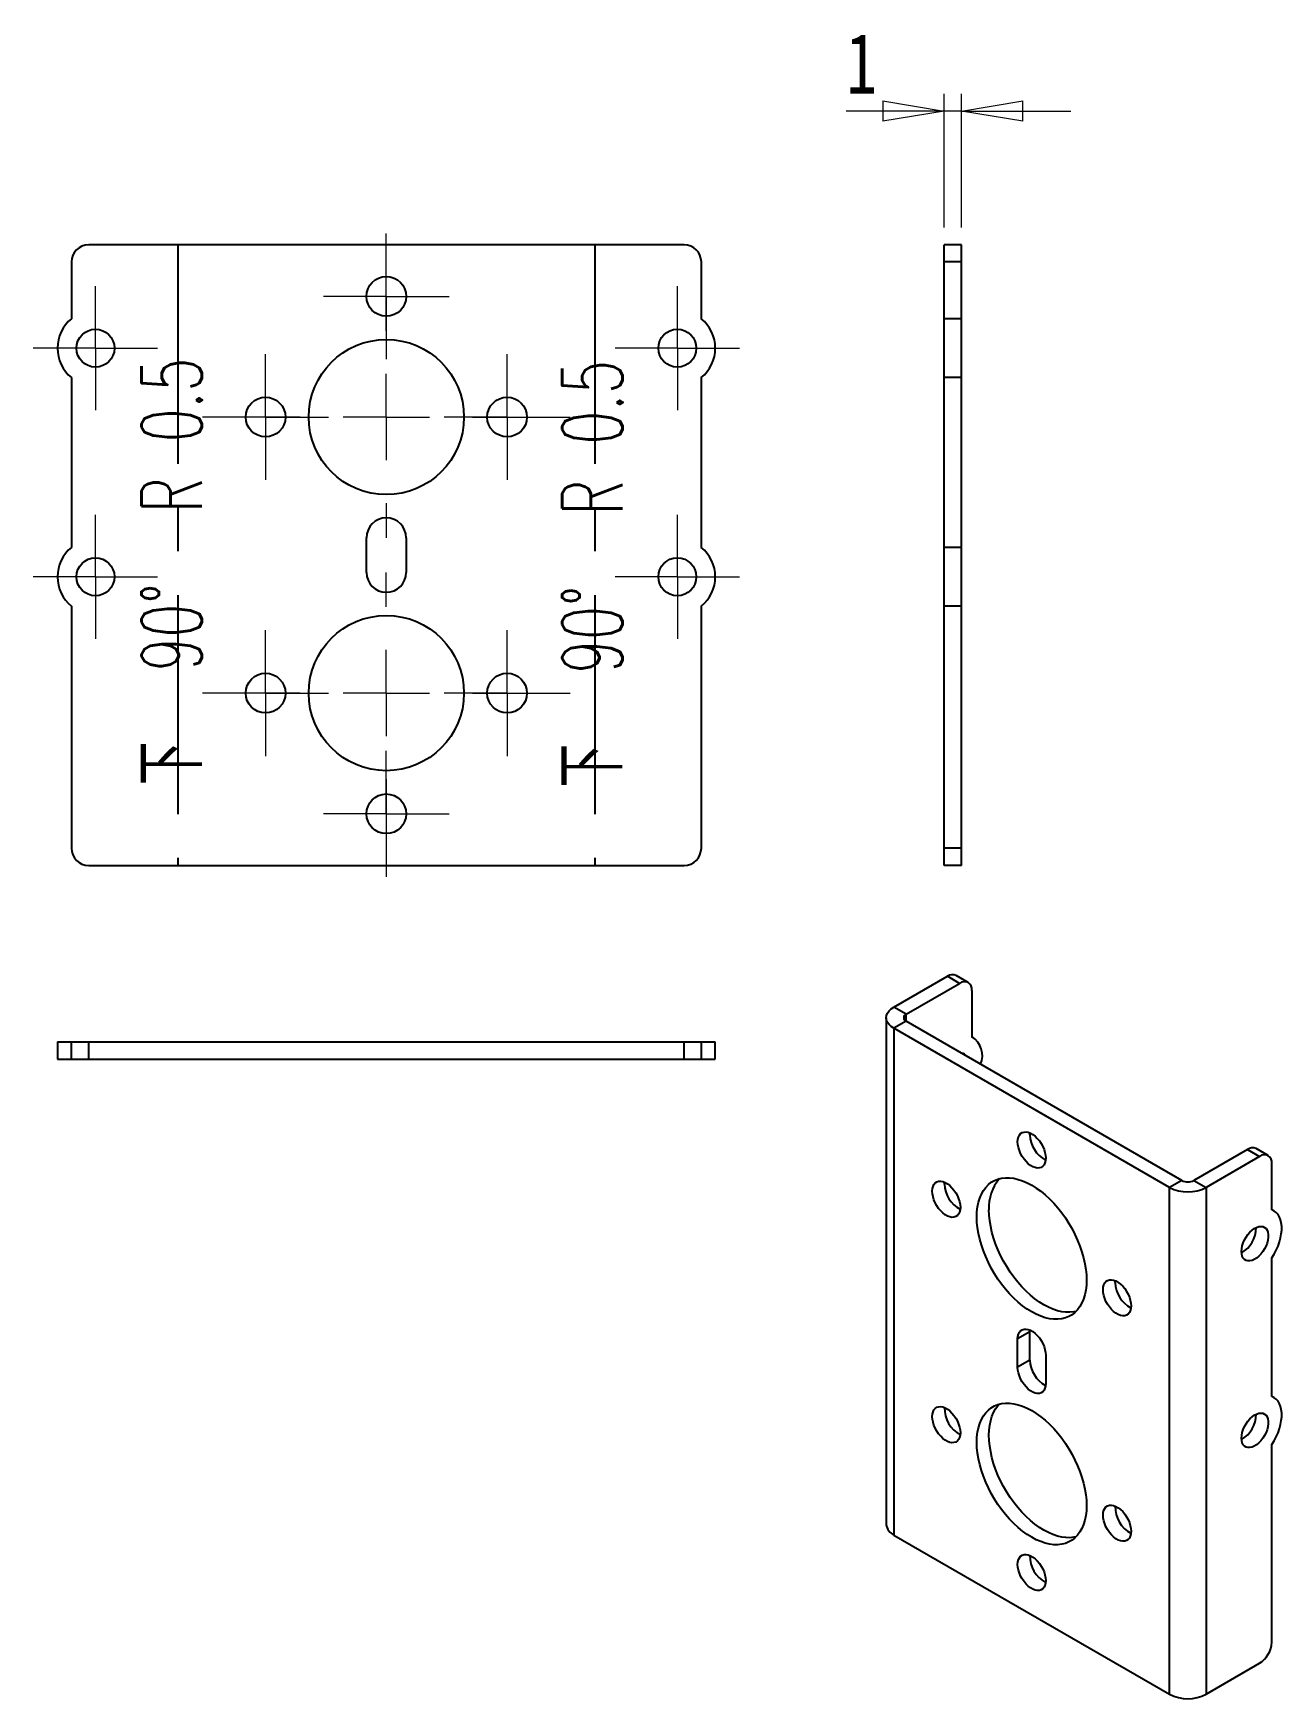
# Model space of a CAD drawing. Header units: millimetres. Extents: x 43.8 to 116.2, y 92.8 to 189.4.
import ezdxf

# ---------------------------------------------------------------- set-up
doc = ezdxf.new("R2010")
doc.units = ezdxf.units.MM
doc.linetypes.add('CENTERX2', pattern=[20.32, 12.7, -2.54, 2.54, -2.54])
doc.styles.add('SLDTEXTSTYLE0', font='TXT', dxfattribs={"width": 0.653846, "bigfont": 'bigfont'})
doc.styles.add('SLDTEXTSTYLE1', font='TXT', dxfattribs={"width": 0.75})
doc.dimstyles.new('SLDDIMSTYLE0', dxfattribs={"dimtxt": 3.5, "dimasz": 3.556, "dimexe": 0, "dimexo": 0.0625, "dimgap": 0.875, "dimtad": 1, "dimrnd": 1e-09, "dimzin": 12, "dimdsep": 46, "dimtxsty": 'SLDTEXTSTYLE1', "dimblk1": 'CLOSED', "dimblk2": 'CLOSED', "dimsah": 1, "dimcen": 0.09, "dimadec": 0, "dimazin": 3, "dimtfac": 1, "dimtmove": 0, "dimatfit": 0, "dimldrblk": 'CLOSED', "dimfxl": 0, "dimfrac": 2, "dimtolj": 1, "dimtzin": 12, "dimarcsym": 0})

# ---------------------------------------------------------------- blocks, each defined once
blk = doc.blocks.new('SW_CENTERMARKSYMBOL_0')
at = {"color": 0, "linetype": 'Continuous', "lineweight": 18}
for p, q in [((0, 2.5), (0, 3.65)), ((0, 0), (0, 2.5)), ((-2.5, 0), (-3.65, 0)), ((0, 0), (-2.5, 0)), ((0, 0), (0, -2.5)), ((0, 0), (2.5, 0)), ((2.5, 0), (3.65, 0)), ((0, -2.5), (0, -3.65))]:
    blk.add_line(p, q, dxfattribs=at)
blk = doc.blocks.new('SW_CENTERMARKSYMBOL_1')
at = {"color": 0, "linetype": 'Continuous', "lineweight": 18}
for p, q in [((0, 2.5), (0, 3.65)), ((0, 0), (0, 2.5)), ((-2.5, 0), (-3.65, 0)), ((0, 0), (-2.5, 0)), ((0, 0), (0, -2.5)), ((0, 0), (2.5, 0)), ((2.5, 0), (3.65, 0)), ((0, -2.5), (0, -3.65))]:
    blk.add_line(p, q, dxfattribs=at)
blk = doc.blocks.new('SW_CENTERMARKSYMBOL_2')
at = {"color": 0, "linetype": 'Continuous', "lineweight": 18}
for p, q in [((0, 2.5), (0, 3.65)), ((0, 0), (0, 2.5)), ((-2.5, 0), (-3.65, 0)), ((0, 0), (-2.5, 0)), ((0, 0), (0, -2.5)), ((0, 0), (2.5, 0)), ((2.5, 0), (3.65, 0)), ((0, -2.5), (0, -3.65))]:
    blk.add_line(p, q, dxfattribs=at)
blk = doc.blocks.new('SW_CENTERMARKSYMBOL_3')
at = {"color": 0, "linetype": 'Continuous', "lineweight": 18}
for p, q in [((0, 5), (0, 7)), ((0, 0), (0, 2.5)), ((-5, 0), (-7, 0)), ((0, 0), (-2.5, 0)), ((0, 0), (0, -2.5)), ((0, 0), (2.5, 0)), ((5, 0), (7, 0)), ((0, -5), (0, -7))]:
    blk.add_line(p, q, dxfattribs=at)
blk = doc.blocks.new('SW_CENTERMARKSYMBOL_4')
at = {"color": 0, "linetype": 'Continuous', "lineweight": 18}
for p, q in [((0, 2.5), (0, 3.65)), ((0, 0), (0, 2.5)), ((-2.5, 0), (-3.65, 0)), ((0, 0), (-2.5, 0)), ((0, 0), (0, -2.5)), ((0, 0), (2.5, 0)), ((2.5, 0), (3.65, 0)), ((0, -2.5), (0, -3.65))]:
    blk.add_line(p, q, dxfattribs=at)
blk = doc.blocks.new('SW_CENTERMARKSYMBOL_5')
at = {"color": 0, "linetype": 'Continuous', "lineweight": 18}
for p, q in [((0, 2.5), (0, 3.65)), ((0, 0), (0, 2.5)), ((-2.5, 0), (-3.65, 0)), ((0, 0), (-2.5, 0)), ((0, 0), (0, -2.5)), ((0, 0), (2.5, 0)), ((2.5, 0), (3.65, 0)), ((0, -2.5), (0, -3.65))]:
    blk.add_line(p, q, dxfattribs=at)
blk = doc.blocks.new('SW_CENTERMARKSYMBOL_6')
at = {"color": 0, "linetype": 'Continuous', "lineweight": 18}
for p, q in [((0, 2.5), (0, 3.65)), ((0, 0), (0, 2.5)), ((-2.5, 0), (-3.65, 0)), ((0, 0), (-2.5, 0)), ((0, 0), (0, -2.5)), ((0, 0), (2.5, 0)), ((2.5, 0), (3.65, 0)), ((0, -2.5), (0, -3.65))]:
    blk.add_line(p, q, dxfattribs=at)
blk = doc.blocks.new('SW_CENTERMARKSYMBOL_7')
at = {"color": 0, "linetype": 'Continuous', "lineweight": 18}
for p, q in [((0, 5), (0, 7)), ((0, 0), (0, 2.5)), ((-5, 0), (-7, 0)), ((0, 0), (-2.5, 0)), ((0, 0), (0, -2.5)), ((0, 0), (2.5, 0)), ((5, 0), (7, 0)), ((0, -5), (0, -7))]:
    blk.add_line(p, q, dxfattribs=at)
blk = doc.blocks.new('SW_CENTERMARKSYMBOL_8')
at = {"color": 0, "linetype": 'Continuous', "lineweight": 18}
for p, q in [((0, 2.5), (0, 3.6)), ((0, 0), (0, 2.5)), ((-2.5, 0), (-3.6, 0)), ((0, 0), (-2.5, 0)), ((0, 0), (0, -2.5)), ((0, 0), (2.5, 0)), ((2.5, 0), (3.6, 0)), ((0, -2.5), (0, -3.6))]:
    blk.add_line(p, q, dxfattribs=at)
blk = doc.blocks.new('SW_CENTERMARKSYMBOL_9')
at = {"color": 0, "linetype": 'Continuous', "lineweight": 18}
for p, q in [((0, 2.5), (0, 3.6)), ((0, 0), (0, 2.5)), ((-2.5, 0), (-3.6, 0)), ((0, 0), (-2.5, 0)), ((0, 0), (0, -2.5)), ((0, 0), (2.5, 0)), ((2.5, 0), (3.6, 0)), ((0, -2.5), (0, -3.6))]:
    blk.add_line(p, q, dxfattribs=at)
blk = doc.blocks.new('SW_CENTERMARKSYMBOL_10')
at = {"color": 0, "linetype": 'Continuous', "lineweight": 18}
for p, q in [((0, 2.5), (0, 3.6)), ((0, 0), (0, 2.5)), ((-2.5, 0), (-3.6, 0)), ((0, 0), (-2.5, 0)), ((0, 0), (0, -2.5)), ((0, 0), (2.5, 0)), ((2.5, 0), (3.6, 0)), ((0, -2.5), (0, -3.6))]:
    blk.add_line(p, q, dxfattribs=at)
blk = doc.blocks.new('SW_CENTERMARKSYMBOL_11')
at = {"color": 0, "linetype": 'Continuous', "lineweight": 18}
for p, q in [((0, 2.5), (0, 3.6)), ((0, 0), (0, 2.5)), ((-2.5, 0), (-3.6, 0)), ((0, 0), (-2.5, 0)), ((0, 0), (0, -2.5)), ((0, 0), (2.5, 0)), ((2.5, 0), (3.6, 0)), ((0, -2.5), (0, -3.6))]:
    blk.add_line(p, q, dxfattribs=at)
blk = doc.blocks.new('_Closed')
at = {"color": 0, "linetype": 'ByBlock', "lineweight": -2}
for p, q in [((-1, 0.166667), (0, 0)), ((-1, 0.166667), (-1, -0.166667)), ((0, 0), (-1, -0.166667)), ((0, 0), (-1, 0))]:
    blk.add_line(p, q, dxfattribs=at)
blk = doc.blocks.new('_D')
at = {"color": 7, "linetype": 'Continuous', "lineweight": 18}
for p, q in [((96.593, 178.103), (96.593, 185.853)), ((97.593, 178.103), (97.593, 185.853)), ((96.593, 184.853), (90.916, 184.853)), ((97.593, 184.853), (96.593, 184.853)), ((97.593, 184.853), (103.943, 184.853))]:
    blk.add_line(p, q, dxfattribs=at)
at = {"color": 7, "linetype": 'Continuous', "lineweight": 18, "xscale": 3.556, "yscale": 3.556}
blk.add_blockref('_Closed', (96.593, 184.853, -216.289), dxfattribs=at)
at = {"color": 7, "linetype": 'Continuous', "lineweight": 18, "xscale": 3.556, "yscale": 3.556, "rotation": 180.0000000000004}
blk.add_blockref('_Closed', (97.593, 184.853, -216.289), dxfattribs=at)
at = {"color": 7, "linetype": 'Continuous', "lineweight": 18, "insert": (90.916, 189.365), "char_height": 3.5, "attachment_point": 1, "style": 'SLDTEXTSTYLE1'}
blk.add_mtext('1', dxfattribs=at)

msp = doc.modelspace()

# ---------------------------------------------------------------- linework, layer by layer
at = {"color": 7, "linetype": 'Continuous', "lineweight": 25}
for p, q in [((81.518, 177.103), (46.997, 177.103)), ((97.593, 177.103), (96.593, 177.103)), ((96.593, 176.103), (96.593, 177.103)), ((97.593, 176.103), (97.593, 177.103)), ((45.997, 176.103), (45.997, 172.808)), ((82.518, 172.808), (82.518, 176.103)), ((97.593, 176.103), (96.593, 176.103)), ((96.593, 172.808), (96.593, 176.103)), ((97.593, 172.808), (97.593, 176.103)), ((97.593, 172.808), (96.593, 172.808)), ((96.593, 169.397), (96.593, 172.808)), ((97.593, 169.397), (97.593, 172.808)), ((45.997, 169.397), (45.997, 159.55)), ((82.518, 159.55), (82.518, 169.397)), ((97.593, 169.397), (96.593, 169.397)), ((96.593, 159.55), (96.593, 169.397)), ((97.593, 159.55), (97.593, 169.397)), ((63.104, 158.098), (63.104, 160.108)), ((65.404, 160.108), (65.404, 158.098)), ((97.593, 159.55), (96.593, 159.55)), ((96.593, 156.139), (96.593, 159.55)), ((97.593, 156.139), (97.593, 159.55)), ((45.997, 156.139), (45.997, 142.103)), ((82.518, 142.103), (82.518, 156.139)), ((97.593, 156.139), (96.593, 156.139)), ((96.593, 142.103), (96.593, 156.139)), ((97.593, 142.103), (97.593, 156.139)), ((97.593, 142.103), (96.593, 142.103)), ((96.593, 141.103), (96.593, 142.103)), ((97.593, 141.103), (97.593, 142.103)), ((46.997, 141.103), (81.518, 141.103)), ((97.593, 141.103), (96.593, 141.103)), ((93.683, 132.88), (96.787, 134.672)), ((94.39, 132.472), (97.494, 134.264)), ((97.494, 134.264), (96.787, 134.672)), ((97.994, 134.313), (97.287, 134.721)), ((98.201, 133.855), (98.201, 131.165)), ((94.39, 132.472), (93.683, 132.88)), ((94.39, 132.063), (94.39, 132.472)), ((93.244, 132.268), (93.244, 102.872)), ((94.39, 132.063), (93.683, 131.655)), ((93.683, 131.655), (93.683, 102.26)), ((109.664, 122.43), (93.683, 131.655)), ((110.371, 122.838), (94.39, 132.063)), ((45.187, 130.868), (45.187, 129.868)), ((45.187, 130.868), (45.997, 130.868)), ((45.997, 130.868), (46.997, 130.868)), ((45.997, 129.868), (45.997, 130.868)), ((46.997, 129.868), (46.997, 130.868)), ((46.997, 130.868), (81.518, 130.868)), ((81.518, 130.868), (82.518, 130.868)), ((81.518, 129.868), (81.518, 130.868)), ((82.518, 129.868), (82.518, 130.868)), ((82.518, 130.868), (83.328, 130.868)), ((83.328, 129.868), (83.328, 130.868)), ((98.319, 131.11), (98.201, 131.178)), ((45.187, 129.868), (45.997, 129.868)), ((45.997, 129.868), (46.997, 129.868)), ((46.997, 129.868), (81.518, 129.868)), ((81.518, 129.868), (82.518, 129.868)), ((82.518, 129.868), (83.328, 129.868)), ((101.565, 125.476), (101.571, 125.588)), ((114.182, 124.63), (111.078, 122.838)), ((114.182, 124.63), (114.889, 124.222)), ((115.389, 124.271), (114.682, 124.679)), ((114.889, 124.222), (111.785, 122.43)), ((115.596, 121.123), (115.596, 123.813)), ((96.616, 122.618), (96.622, 122.73)), ((110.371, 122.838), (109.664, 122.43)), ((111.078, 122.838), (111.785, 122.43)), ((109.664, 93.034), (109.664, 122.43)), ((111.785, 122.43), (111.785, 93.034)), ((115.713, 121.068), (115.596, 121.136)), ((115.596, 110.297), (115.596, 118.337)), ((106.515, 116.903), (106.521, 117.015)), ((101.565, 114.045), (100.858, 113.636)), ((101.565, 114.045), (101.571, 114.157)), ((101.565, 112.403), (101.565, 114.045)), ((100.858, 111.995), (100.858, 113.636)), ((101.565, 112.403), (100.858, 111.995)), ((102.485, 112.698), (102.485, 111.056)), ((115.713, 110.242), (115.596, 110.31)), ((115.596, 96.051), (115.596, 107.512)), ((93.683, 102.26), (109.664, 93.034)), ((111.785, 93.034), (114.889, 94.826))]:
    msp.add_line(p, q, dxfattribs=at)
at = {"color": 7, "linetype": 'CENTERX2'}
for p, q in [((52.172, 177.103), (52.172, 141.103)), ((76.343, 177.103), (76.343, 141.103))]:
    msp.add_line(p, q, dxfattribs=at)
at = {"color": 7, "linetype": 'Continuous', "lineweight": 25, "flags": 128}
for points in [[(93.683, 131.655), (93.53, 131.759), (93.407, 131.874), (93.317, 132), (93.262, 132.132), (93.244, 132.268), (93.262, 132.403), (93.317, 132.535), (93.407, 132.661), (93.53, 132.777), (93.683, 132.88)], [(100.858, 125.068), (100.869, 125.216), (100.902, 125.347), (100.956, 125.458), (101.03, 125.546), (101.121, 125.607), (101.227, 125.641), (101.345, 125.647), (101.472, 125.624), (101.604, 125.573), (101.739, 125.496), (101.871, 125.394), (101.998, 125.27), (102.116, 125.128), (102.222, 124.971), (102.313, 124.805), (102.387, 124.633), (102.44, 124.459), (102.473, 124.29), (102.485, 124.129), (102.473, 123.981), (102.44, 123.85), (102.387, 123.739), (102.313, 123.651), (102.222, 123.59), (102.116, 123.556), (101.998, 123.55), (101.871, 123.573), (101.739, 123.624), (101.604, 123.702), (101.472, 123.804), (101.345, 123.927), (101.227, 124.069), (101.121, 124.226), (101.03, 124.392), (100.956, 124.564), (100.902, 124.738), (100.869, 124.907), (100.858, 125.068)], [(95.908, 122.21), (95.92, 122.358), (95.953, 122.489), (96.006, 122.6), (96.08, 122.687), (96.171, 122.749), (96.277, 122.783), (96.395, 122.789), (96.522, 122.766), (96.654, 122.715), (96.789, 122.637), (96.921, 122.535), (97.048, 122.412), (97.166, 122.27), (97.272, 122.113), (97.363, 121.947), (97.437, 121.774), (97.491, 121.601), (97.524, 121.432), (97.535, 121.271), (97.524, 121.123), (97.491, 120.991), (97.437, 120.88), (97.363, 120.793), (97.272, 120.731), (97.166, 120.697), (97.048, 120.692), (96.921, 120.715), (96.789, 120.766), (96.654, 120.843), (96.522, 120.945), (96.395, 121.069), (96.277, 121.211), (96.171, 121.367), (96.08, 121.534), (96.006, 121.706), (95.953, 121.879), (95.92, 122.049), (95.908, 122.21)], [(98.489, 120.72), (98.5, 121.017), (98.533, 121.299), (98.587, 121.566), (98.662, 121.813), (98.757, 122.041), (98.873, 122.247), (99.008, 122.43), (99.16, 122.589), (99.33, 122.723), (99.516, 122.83), (99.717, 122.911), (99.931, 122.964), (100.157, 122.989), (100.393, 122.986), (100.638, 122.955), (100.89, 122.896), (101.148, 122.809), (101.409, 122.696), (101.671, 122.557), (101.934, 122.393), (102.195, 122.205), (102.452, 121.994), (102.705, 121.762), (102.95, 121.51), (103.186, 121.24), (103.412, 120.954), (103.626, 120.654), (103.826, 120.342), (104.012, 120.02), (104.182, 119.69), (104.335, 119.355), (104.47, 119.016), (104.585, 118.677), (104.681, 118.338), (104.756, 118.004), (104.81, 117.676), (104.842, 117.356), (104.853, 117.046), (104.842, 116.749), (104.81, 116.466), (104.756, 116.2), (104.681, 115.952), (104.585, 115.725), (104.47, 115.518), (104.335, 115.335), (104.182, 115.176), (104.012, 115.043), (103.826, 114.935), (103.626, 114.855), (103.412, 114.802), (103.186, 114.777), (102.95, 114.78), (102.705, 114.811), (102.452, 114.87), (102.195, 114.956), (101.934, 115.069), (101.671, 115.208), (101.409, 115.373), (101.148, 115.561), (100.89, 115.772), (100.638, 116.004), (100.393, 116.256), (100.157, 116.525), (99.931, 116.811), (99.717, 117.111), (99.516, 117.424), (99.33, 117.746), (99.16, 118.075), (99.008, 118.411), (98.873, 118.749), (98.757, 119.089), (98.662, 119.427), (98.587, 119.761), (98.533, 120.09), (98.5, 120.41), (98.489, 120.72)], [(104.247, 115.238), (104.119, 115.21), (103.893, 115.185), (103.657, 115.188), (103.412, 115.219), (103.16, 115.278), (102.902, 115.364), (102.641, 115.477), (102.378, 115.617), (102.116, 115.781), (101.855, 115.969), (101.597, 116.18), (101.345, 116.412), (101.1, 116.664), (100.864, 116.934), (100.638, 117.22), (100.424, 117.52), (100.223, 117.832), (100.037, 118.154), (99.867, 118.484), (99.715, 118.819), (99.58, 119.158), (99.464, 119.497), (99.369, 119.835), (99.294, 120.17), (99.24, 120.498), (99.207, 120.818), (99.196, 121.128)], [(115.596, 118.337), (115.731, 118.559), (115.851, 118.789), (115.954, 119.025), (116.038, 119.262), (116.102, 119.498), (116.145, 119.73), (116.166, 119.953), (116.166, 120.165), (116.145, 120.364), (116.102, 120.545), (116.038, 120.708), (115.954, 120.848), (115.851, 120.965), (115.731, 121.057), (115.596, 121.123)], [(113.836, 118.714), (113.847, 118.872), (113.88, 119.039), (113.934, 119.209), (114.008, 119.378), (114.1, 119.54), (114.206, 119.692), (114.323, 119.829), (114.45, 119.946), (114.58, 120.041), (114.712, 120.111), (114.841, 120.153), (114.964, 120.167), (115.076, 120.152), (115.175, 120.109), (115.258, 120.038), (115.322, 119.942), (115.366, 119.824), (115.388, 119.686), (115.388, 119.534), (115.366, 119.371), (115.322, 119.202), (115.258, 119.032), (115.175, 118.866), (115.076, 118.708), (114.964, 118.563), (114.841, 118.435), (114.712, 118.329), (114.58, 118.246), (114.45, 118.19), (114.323, 118.162), (114.206, 118.163), (114.1, 118.192), (114.008, 118.249), (113.934, 118.333), (113.88, 118.44), (113.847, 118.568), (113.836, 118.714)], [(105.808, 116.495), (105.819, 116.643), (105.852, 116.774), (105.906, 116.885), (105.979, 116.973), (106.07, 117.034), (106.176, 117.068), (106.294, 117.074), (106.421, 117.051), (106.554, 117), (106.688, 116.922), (106.821, 116.82), (106.948, 116.697), (107.066, 116.555), (107.172, 116.398), (107.263, 116.232), (107.336, 116.059), (107.39, 115.886), (107.423, 115.717), (107.434, 115.556), (107.423, 115.408), (107.39, 115.276), (107.336, 115.166), (107.263, 115.078), (107.172, 115.017), (107.066, 114.982), (106.948, 114.977), (106.821, 115), (106.688, 115.051), (106.554, 115.128), (106.421, 115.23), (106.294, 115.354), (106.176, 115.496), (106.07, 115.652), (105.979, 115.819), (105.906, 115.991), (105.852, 116.164), (105.819, 116.334), (105.808, 116.495)], [(100.858, 113.636), (100.869, 113.785), (100.902, 113.916), (100.956, 114.027), (101.03, 114.114), (101.121, 114.176), (101.227, 114.21), (101.345, 114.215), (101.472, 114.193), (101.604, 114.142), (101.739, 114.064), (101.871, 113.962), (101.998, 113.838), (102.116, 113.696), (102.222, 113.54), (102.313, 113.373), (102.387, 113.201), (102.44, 113.028), (102.473, 112.859), (102.485, 112.698)], [(102.485, 111.056), (102.473, 110.907), (102.44, 110.776), (102.387, 110.665), (102.313, 110.578), (102.222, 110.516), (102.116, 110.482), (101.998, 110.477), (101.871, 110.5), (101.739, 110.55), (101.604, 110.628), (101.472, 110.73), (101.345, 110.854), (101.227, 110.996), (101.121, 111.152), (101.03, 111.319), (100.956, 111.491), (100.902, 111.664), (100.869, 111.834), (100.858, 111.995)], [(115.596, 107.512), (115.731, 107.733), (115.851, 107.964), (115.954, 108.199), (116.038, 108.437), (116.102, 108.673), (116.145, 108.904), (116.166, 109.127), (116.166, 109.34), (116.145, 109.538), (116.102, 109.72), (116.038, 109.882), (115.954, 110.023), (115.851, 110.14), (115.731, 110.232), (115.596, 110.297)], [(97.535, 108.197), (97.524, 108.049), (97.491, 107.918), (97.437, 107.807), (97.363, 107.72), (97.272, 107.658), (97.166, 107.624), (97.048, 107.618), (96.921, 107.641), (96.789, 107.692), (96.654, 107.77), (96.522, 107.872), (96.395, 107.995), (96.277, 108.137), (96.171, 108.294), (96.08, 108.46), (96.006, 108.633), (95.953, 108.806), (95.92, 108.975), (95.908, 109.136), (95.92, 109.284), (95.953, 109.416), (96.006, 109.526), (96.08, 109.614), (96.171, 109.676), (96.277, 109.71), (96.395, 109.715), (96.522, 109.692), (96.654, 109.641), (96.789, 109.564), (96.921, 109.462), (97.048, 109.338), (97.166, 109.196), (97.272, 109.04), (97.363, 108.873), (97.437, 108.701), (97.491, 108.528), (97.524, 108.358), (97.535, 108.197)], [(104.853, 103.972), (104.842, 103.675), (104.81, 103.393), (104.756, 103.127), (104.681, 102.879), (104.585, 102.651), (104.47, 102.445), (104.335, 102.262), (104.182, 102.103), (104.012, 101.969), (103.826, 101.862), (103.626, 101.781), (103.412, 101.728), (103.186, 101.703), (102.95, 101.706), (102.705, 101.737), (102.452, 101.796), (102.195, 101.883), (101.934, 101.996), (101.671, 102.135), (101.409, 102.299), (101.148, 102.487), (100.89, 102.698), (100.638, 102.93), (100.393, 103.182), (100.157, 103.452), (99.931, 103.738), (99.717, 104.038), (99.516, 104.35), (99.33, 104.672), (99.16, 105.002), (99.008, 105.337), (98.873, 105.676), (98.757, 106.015), (98.662, 106.354), (98.587, 106.688), (98.533, 107.016), (98.5, 107.336), (98.489, 107.646), (98.5, 107.943), (98.533, 108.226), (98.587, 108.492), (98.662, 108.74), (98.757, 108.967), (98.873, 109.174), (99.008, 109.357), (99.16, 109.516), (99.33, 109.649), (99.516, 109.757), (99.717, 109.837), (99.931, 109.89), (100.157, 109.915), (100.393, 109.912), (100.638, 109.881), (100.89, 109.822), (101.148, 109.736), (101.409, 109.623), (101.671, 109.484), (101.934, 109.319), (102.195, 109.131), (102.452, 108.92), (102.705, 108.688), (102.95, 108.436), (103.186, 108.167), (103.412, 107.881), (103.626, 107.581), (103.826, 107.269), (104.012, 106.946), (104.182, 106.617), (104.335, 106.281), (104.47, 105.943), (104.585, 105.603), (104.681, 105.265), (104.756, 104.931), (104.81, 104.602), (104.842, 104.282), (104.853, 103.972)], [(104.247, 102.165), (104.119, 102.137), (103.893, 102.112), (103.657, 102.115), (103.412, 102.146), (103.16, 102.205), (102.902, 102.291), (102.641, 102.404), (102.378, 102.543), (102.116, 102.707), (101.855, 102.896), (101.597, 103.106), (101.345, 103.339), (101.1, 103.59), (100.864, 103.86), (100.638, 104.146), (100.424, 104.446), (100.223, 104.758), (100.037, 105.08), (99.867, 105.41), (99.715, 105.746), (99.58, 106.084), (99.464, 106.424), (99.369, 106.762), (99.294, 107.096), (99.24, 107.425), (99.207, 107.745), (99.196, 108.054), (99.207, 108.352), (99.24, 108.634), (99.294, 108.9), (99.369, 109.148), (99.464, 109.376), (99.58, 109.582), (99.715, 109.765), (99.803, 109.862)], [(113.836, 107.888), (113.847, 108.046), (113.88, 108.213), (113.934, 108.383), (114.008, 108.552), (114.1, 108.715), (114.206, 108.867), (114.323, 109.003), (114.45, 109.121), (114.58, 109.215), (114.712, 109.285), (114.841, 109.327), (114.964, 109.341), (115.076, 109.326), (115.175, 109.283), (115.258, 109.212), (115.322, 109.116), (115.366, 108.998), (115.388, 108.861), (115.388, 108.708), (115.366, 108.545), (115.322, 108.376), (115.258, 108.206), (115.175, 108.04), (115.076, 107.882), (114.964, 107.737), (114.841, 107.61), (114.712, 107.503), (114.58, 107.421), (114.45, 107.364), (114.323, 107.336), (114.206, 107.337), (114.1, 107.366), (114.008, 107.424), (113.934, 107.507), (113.88, 107.615), (113.847, 107.743), (113.836, 107.888)], [(107.434, 102.482), (107.423, 102.334), (107.39, 102.203), (107.336, 102.092), (107.263, 102.005), (107.172, 101.943), (107.066, 101.909), (106.948, 101.903), (106.821, 101.926), (106.688, 101.977), (106.554, 102.055), (106.421, 102.157), (106.294, 102.28), (106.176, 102.422), (106.07, 102.579), (105.979, 102.746), (105.906, 102.918), (105.852, 103.091), (105.819, 103.26), (105.808, 103.421), (105.819, 103.569), (105.852, 103.701), (105.906, 103.812), (105.979, 103.899), (106.07, 103.961), (106.176, 103.995), (106.294, 104), (106.421, 103.977), (106.554, 103.926), (106.688, 103.849), (106.821, 103.747), (106.948, 103.623), (107.066, 103.481), (107.172, 103.325), (107.263, 103.158), (107.336, 102.986), (107.39, 102.813), (107.423, 102.643), (107.434, 102.482)], [(102.485, 99.624), (102.473, 99.476), (102.44, 99.345), (102.387, 99.234), (102.313, 99.146), (102.222, 99.085), (102.116, 99.051), (101.998, 99.045), (101.871, 99.068), (101.739, 99.119), (101.604, 99.196), (101.472, 99.298), (101.345, 99.422), (101.227, 99.564), (101.121, 99.721), (101.03, 99.887), (100.956, 100.059), (100.902, 100.233), (100.869, 100.402), (100.858, 100.563), (100.869, 100.711), (100.902, 100.842), (100.956, 100.953), (101.03, 101.041), (101.121, 101.102), (101.227, 101.136), (101.345, 101.142), (101.472, 101.119), (101.604, 101.068), (101.739, 100.991), (101.871, 100.889), (101.998, 100.765), (102.116, 100.623), (102.222, 100.466), (102.313, 100.3), (102.387, 100.128), (102.44, 99.954), (102.473, 99.785), (102.485, 99.624)]]:
    msp.add_lwpolyline(points, dxfattribs=at)
at = {"color": 7, "linetype": 'Continuous', "lineweight": 25}
for centre, radius in [((64.254, 174.108), 1.15), ((47.387, 171.102), 1.1), ((81.128, 171.102), 1.1), ((64.254, 167.108), 4.5), ((57.254, 167.108), 1.15), ((71.254, 167.108), 1.15), ((47.387, 157.844), 1.1), ((81.128, 157.844), 1.1), ((64.254, 151.098), 4.5), ((57.254, 151.098), 1.15), ((71.254, 151.098), 1.15), ((64.254, 144.098), 1.15)]:
    msp.add_circle(centre, radius, dxfattribs=at)
for centre, radius, start, end in [((46.997, 176.103), 1, 90.00001, 180), ((81.518, 176.103), 1, 0, 89.99999), ((47.387, 171.102), 2.2, 129.16766, 230.83234), ((81.128, 171.102), 2.2, 309.16766, 50.83234), ((64.254, 160.108), 1.15, 0, 180), ((47.387, 157.844), 2.2, 129.16778, 230.83222), ((81.128, 157.844), 2.2, 309.16778, 50.83222), ((64.254, 158.098), 1.15, 180, 0), ((46.997, 142.103), 1, 180, 270), ((81.518, 142.103), 1, 270, 0), ((97.08, 134.263), 0.503, 65.69288, 125.61757), ((97.77, 133.925), 0.437, 350.78596, 129.20328), ((94.468, 132.268), 0.218, 110.78342, 249.21658), ((97.515, 130.064), 1.297, 337.50893, 58.0392), ((97.577, 129.826), 0.383, 34.3057, 85.69968), ((103.28, 125.534), 1.716, 181.94245, 242.13506), ((114.475, 124.221), 0.503, 65.69288, 125.61757), ((115.165, 123.883), 0.437, 350.78596, 129.20328), ((101.709, 121.29), 2.518, 139.20266, 183.70185), ((110.724, 123.52), 0.769, 242.60967, 297.39033), ((98.331, 122.676), 1.716, 181.94245, 242.13506), ((110.724, 124.458), 2.289, 242.39104, 297.60896), ((113.05, 120.066), 1.632, 298.91424, 1.09113), ((108.23, 116.961), 1.716, 181.94245, 242.13506), ((103.28, 112.461), 1.716, 181.94245, 242.13506), ((98.311, 109.584), 1.69, 177.54787, 242.44676), ((113.05, 109.24), 1.632, 298.91424, 1.09113), ((108.21, 103.869), 1.69, 177.54787, 242.44676), ((94.005, 102.955), 0.766, 186.18746, 245.13268), ((103.26, 101.011), 1.69, 177.54787, 242.44676), ((114.061, 96.121), 1.537, 302.60548, 357.39452), ((110.724, 95.062), 2.289, 242.39104, 297.60896)]:
    msp.add_arc(centre, radius, start, end, dxfattribs=at)

# ---------------------------------------------------------------- block references
at = {"color": 7, "linetype": 'Continuous', "lineweight": 18}
for name, p in [('SW_CENTERMARKSYMBOL_1', (64.254, 174.108)), ('SW_CENTERMARKSYMBOL_11', (47.387, 171.102)), ('SW_CENTERMARKSYMBOL_3', (64.254, 167.108)), ('SW_CENTERMARKSYMBOL_8', (81.128, 171.102)), ('SW_CENTERMARKSYMBOL_2', (57.254, 167.108)), ('SW_CENTERMARKSYMBOL_0', (71.254, 167.108)), ('SW_CENTERMARKSYMBOL_10', (47.387, 157.844)), ('SW_CENTERMARKSYMBOL_9', (81.128, 157.844)), ('SW_CENTERMARKSYMBOL_7', (64.254, 151.098)), ('SW_CENTERMARKSYMBOL_6', (57.254, 151.098)), ('SW_CENTERMARKSYMBOL_4', (71.254, 151.098)), ('SW_CENTERMARKSYMBOL_5', (64.254, 144.098))]:
    msp.add_blockref(name, p, dxfattribs=at)

# ---------------------------------------------------------------- texts
at = {"color": 7, "linetype": 'Continuous', "lineweight": 0, "char_height": 3.5, "attachment_point": 2, "rotation": 90, "style": 'SLDTEXTSTYLE0'}
for insert in [(50.066, 158.158), (74.45, 158.016)]:
    msp.add_mtext('\\M+189BA  90\\M+1818B  R 0.5', dxfattribs=dict(at, insert=insert))

# ---------------------------------------------------------------- dimensions: what is measured, and where the dimension line sits
at = {"color": 7, "linetype": 'Continuous', "lineweight": 18}
dim = msp.add_linear_dim(base=(96.593, 184.853), p1=(97.593, 177.103), p2=(96.593, 177.103), dimstyle='SLDDIMSTYLE0', dxfattribs=at)
dim.commit()
dim.dimension.update_dxf_attribs({"geometry": '_D', "text_midpoint": (92.21, 184.853), "dimtype": 160})

doc.saveas('drawing.dxf')
